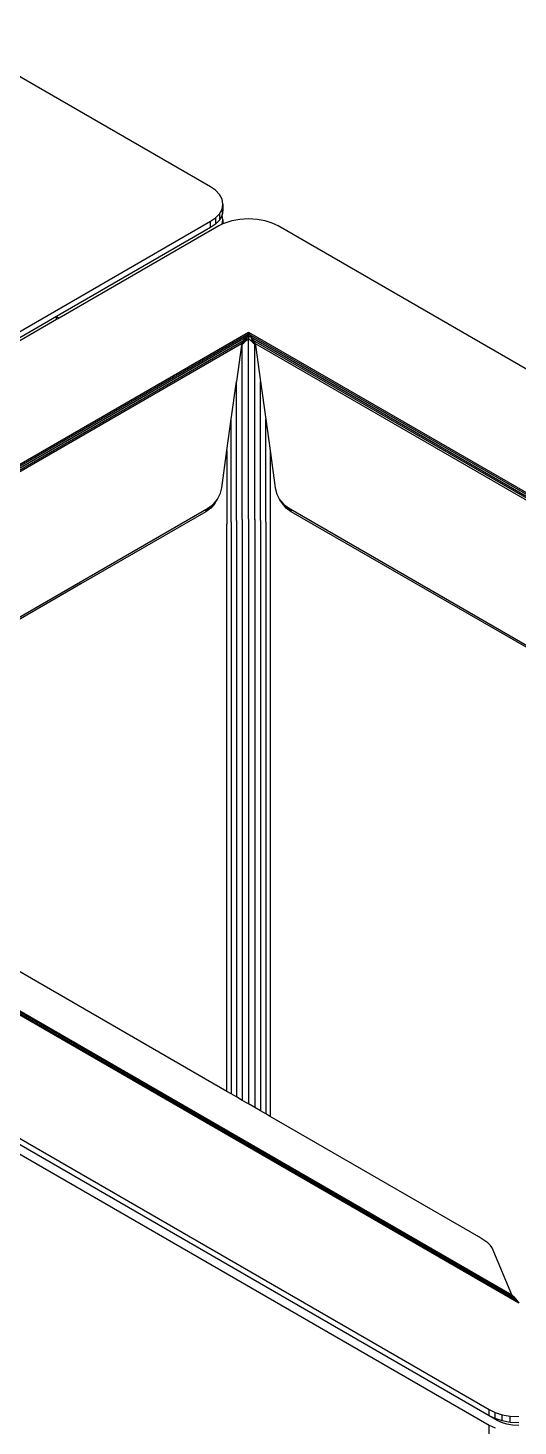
# Model space of a CAD drawing. Header units: millimetres. Extents: x 153 to 4750, y 92 to 3343.
# Drawn here: x 3817.7 to 3945.9, y 2490.6 to 2856.1 of the extents above; entities that cross this region are included whole.
import ezdxf

# ---------------------------------------------------------------- set-up
doc = ezdxf.new("R2010")
doc.units = ezdxf.units.MM

msp = doc.modelspace()

# ---------------------------------------------------------------- linework, layer by layer
for p, q in [((3865.5, 2814.59), (3569.93, 2985.24)), ((3866.79, 2813.7), (3865.5, 2814.59)), ((3867.82, 2812.62), (3866.79, 2813.7)), ((3868.49, 2811.4), (3867.82, 2812.62)), ((3868.72, 2810.1), (3868.49, 2811.4)), ((3866.79, 2806.5), (3867.82, 2807.58)), ((3867.82, 2807.58), (3868.49, 2808.8)), ((3867.82, 2807.58), (3867.82, 2805.94)), ((3868.49, 2808.8), (3868.58, 2809.28)), ((3868.49, 2808.8), (3868.49, 2807.32)), ((3868.5, 2807.24), (3868.49, 2807.32)), ((3868.72, 2808.47), (3868.5, 2807.24)), ((3868.58, 2809.28), (3868.72, 2810.1)), ((3868.58, 2809.28), (3868.72, 2808.47)), ((3868.72, 2810.1), (3868.72, 2808.47)), ((3640.64, 2675.79), (3865.5, 2805.61)), ((3865.5, 2803.98), (3825.2, 2780.71)), ((3867.62, 2804.38), (3825.9, 2780.3)), ((3865.5, 2805.61), (3866.79, 2806.5)), ((3865.5, 2803.98), (3865.5, 2805.61)), ((3866.79, 2804.87), (3865.5, 2803.98)), ((3866.79, 2806.5), (3866.79, 2804.87)), ((3867.82, 2805.94), (3866.79, 2804.87)), ((3868.51, 2804.81), (3867.62, 2804.38)), ((3868.49, 2807.17), (3867.82, 2805.94)), ((3868.5, 2807.24), (3868.49, 2807.17)), ((3868.72, 2806.02), (3868.5, 2807.24)), ((3868.51, 2804.81), (3868.72, 2806.02)), ((3868.72, 2804.91), (3868.51, 2804.81)), ((3868.72, 2806.02), (3868.72, 2804.91)), ((3869.17, 2805.13), (3868.72, 2804.91)), ((3871.03, 2805.72), (3869.17, 2805.13)), ((3873.15, 2806.11), (3871.03, 2805.72)), ((3875.4, 2806.24), (3873.15, 2806.11)), ((3877.66, 2806.11), (3875.4, 2806.24)), ((3879.77, 2805.72), (3877.66, 2806.11)), ((3881.63, 2805.13), (3879.77, 2805.72)), ((3883.18, 2804.38), (3881.63, 2805.13)), ((4178.75, 2633.74), (3883.18, 2804.38)), ((3825.2, 2780.71), (3807.52, 2770.5)), ((3825.2, 2779.89), (3808.23, 2770.09)), ((3825.2, 2780.71), (3825.9, 2780.3)), ((3825.2, 2779.89), (3825.2, 2780.71)), ((3825.9, 2780.3), (3825.2, 2779.89)), ((3690.87, 2670.07), (3875.4, 2776.61)), ((3692.01, 2670.3), (3874.97, 2775.9)), ((3693.15, 2670.48), (3874.51, 2775.19)), ((3694.28, 2670.61), (3874.05, 2774.41)), ((3874.05, 2774.41), (3873.53, 2773.25)), ((3874.05, 2774.41), (3873.58, 2773.59)), ((3874.51, 2775.19), (3874.05, 2774.41)), ((3874.05, 2774.41), (3874.15, 2773.82)), ((3874.51, 2775.19), (3874.15, 2773.82)), ((3874.15, 2773.82), (3874.78, 2774.41)), ((3874.97, 2775.9), (3874.51, 2775.19)), ((3874.51, 2775.19), (3874.78, 2774.41)), ((3874.97, 2775.9), (3874.78, 2774.41)), ((3874.78, 2774.41), (3875.4, 2774.98)), ((3875.4, 2776.61), (3874.97, 2775.9)), ((3874.97, 2775.9), (3875.4, 2774.98)), ((3875.4, 2776.61), (4130.64, 2629.25)), ((3875.4, 2774.98), (3875.4, 2776.61)), ((3875.84, 2775.92), (3875.4, 2776.61)), ((3875.4, 2774.98), (3875.84, 2775.92)), ((3875.4, 2727.76), (3875.4, 2774.98)), ((3875.4, 2774.98), (3876.03, 2774.41)), ((3876.66, 2773.82), (3875.84, 2775.92)), ((3876.29, 2775.19), (3875.84, 2775.92)), ((3875.84, 2775.92), (4129.5, 2629.47)), ((3876.03, 2774.41), (3876.66, 2773.82)), ((3876.66, 2773.82), (3876.29, 2775.19)), ((3877.27, 2773.24), (3876.29, 2775.19)), ((3876.75, 2774.41), (3876.29, 2775.19)), ((3876.29, 2775.19), (4128.36, 2629.65)), ((3877.23, 2773.59), (3876.75, 2774.41)), ((3877.27, 2773.24), (3876.75, 2774.41)), ((3876.75, 2774.41), (4127.24, 2629.79)), ((3873.58, 2773.59), (3695.38, 2670.71)), ((3873.53, 2773.25), (3872.22, 2763.75)), ((3873.53, 2773.25), (3873.58, 2773.59)), ((3873.53, 2773.25), (3873.76, 2773.45)), ((3873.76, 2773.45), (3874.15, 2773.82)), ((3873.76, 2727.66), (3873.76, 2773.45)), ((3876.66, 2773.82), (3877.04, 2773.45)), ((3877.04, 2727.53), (3877.04, 2773.45)), ((3877.04, 2773.45), (3877.27, 2773.24)), ((4126.13, 2629.88), (3877.23, 2773.59)), ((3877.23, 2773.59), (3877.27, 2773.24)), ((3877.27, 2773.24), (3878.58, 2763.75)), ((3870.87, 2753.89), (3872.22, 2763.75)), ((3872.22, 2727.38), (3872.22, 2763.75)), ((3878.58, 2727.38), (3878.58, 2763.75)), ((3878.58, 2763.75), (3879.93, 2753.89)), ((3869.74, 2745.71), (3870.87, 2753.89)), ((3870.87, 2726.95), (3870.87, 2753.89)), ((3879.93, 2726.9), (3879.93, 2753.89)), ((3879.93, 2753.89), (3881.06, 2745.71)), ((3868.39, 2735.88), (3869.74, 2745.71)), ((3869.74, 2745.71), (3869.74, 2726.41)), ((3881.06, 2745.71), (3881.06, 2726.41)), ((3881.06, 2745.71), (3882.41, 2735.88)), ((3867.3, 2732.93), (3868.07, 2734.51)), ((3868.07, 2734.51), (3868.39, 2735.88)), ((3882.41, 2735.88), (3882.8, 2734.3)), ((3882.8, 2734.3), (3883.54, 2732.87)), ((3745.66, 2661.84), (3864.91, 2730.69)), ((3864.21, 2729.68), (3864.91, 2730.69)), ((3865.51, 2730.63), (3864.21, 2729.68)), ((3864.91, 2730.69), (3866.22, 2731.64)), ((3866.56, 2731.86), (3865.51, 2730.63)), ((3865.51, 2730.63), (3866.22, 2731.64)), ((3866.22, 2731.64), (3867.3, 2732.93)), ((3866.56, 2731.86), (3866.22, 2731.64)), ((3866.56, 2731.86), (3867.3, 2732.93)), ((3883.54, 2732.87), (3884.59, 2731.64)), ((3884.25, 2731.86), (3883.54, 2732.87)), ((3885.29, 2730.63), (3884.25, 2731.86)), ((3884.59, 2731.64), (3885.89, 2730.69)), ((3885.29, 2730.63), (3884.59, 2731.64)), ((3886.6, 2729.68), (3885.29, 2730.63)), ((3885.89, 2730.69), (4075.85, 2621.01)), ((3885.89, 2730.69), (3886.6, 2729.68)), ((3864.21, 2729.68), (3831.56, 2710.83)), ((3870.87, 2726.95), (3870.87, 2577.44)), ((3872.22, 2727.38), (3872.22, 2576.66)), ((3873.76, 2727.66), (3873.76, 2575.77)), ((3875.4, 2727.76), (3875.4, 2574.82)), ((3877.04, 2727.66), (3877.04, 2573.88)), ((3878.58, 2727.38), (3878.58, 2572.99)), ((3879.93, 2726.95), (3879.93, 2572.21)), ((4076.56, 2620.01), (3886.6, 2729.68)), ((3869.74, 2578.09), (3869.74, 2726.41)), ((3881.06, 2726.41), (3881.06, 2571.56)), ((3829.44, 2709.61), (3762.32, 2670.85)), ((3831.56, 2710.83), (3829.44, 2709.61)), ((3946.11, 2522.71), (3690.87, 2670.07)), ((3945.67, 2523.34), (3692.01, 2669.79)), ((3945.22, 2523.92), (3693.15, 2669.45)), ((3944.76, 2524.44), (3694.28, 2669.05)), ((3695.38, 2668.6), (3944.29, 2524.9)), ((3642.76, 2665.58), (3938.33, 2494.93)), ((3938.33, 2493.3), (3642.76, 2663.95)), ((3642.76, 2661.5), (3938.33, 2490.85)), ((3869.74, 2578.09), (3779.94, 2629.94)), ((3870.87, 2577.44), (3869.74, 2578.09)), ((3872.22, 2576.66), (3870.87, 2577.44)), ((3873.76, 2575.77), (3872.22, 2576.66)), ((3875.4, 2574.82), (3873.76, 2575.77)), ((3877.04, 2573.88), (3875.4, 2574.82)), ((3878.58, 2572.99), (3877.04, 2573.88)), ((3879.93, 2572.21), (3878.58, 2572.99)), ((3881.06, 2571.56), (3879.93, 2572.21)), ((3935.63, 2540.05), (3881.06, 2571.56)), ((3936.93, 2539.25), (3935.63, 2540.05)), ((3937.98, 2538.48), (3936.93, 2539.25)), ((3938.71, 2537.78), (3937.98, 2538.48)), ((3939.1, 2537.19), (3938.71, 2537.78)), ((3944.29, 2524.9), (3939.1, 2537.19)), ((3944.29, 2524.9), (3944.76, 2524.44)), ((3944.76, 2524.44), (3945.22, 2523.92)), ((3945.22, 2523.92), (3945.67, 2523.34)), ((3945.67, 2523.34), (3946.11, 2522.71)), ((3938.33, 2494.93), (3939.88, 2494.19)), ((3938.33, 2493.3), (3938.33, 2494.93)), ((3940.46, 2492.07), (3938.33, 2493.3)), ((3939.88, 2492.56), (3938.33, 2493.3)), ((3939.88, 2494.19), (3941.74, 2493.59)), ((3939.88, 2492.56), (3939.88, 2494.19)), ((3941.74, 2493.59), (3943.86, 2493.21)), ((3941.74, 2491.96), (3941.74, 2493.59)), ((3943.86, 2493.21), (3946.11, 2493.07)), ((3943.86, 2491.57), (3943.86, 2493.21)), ((3938.33, 2413.28), (3938.33, 2490.85)), ((3938.33, 2490.85), (3939.88, 2490.11)), ((3941.74, 2491.96), (3939.88, 2492.56)), ((3941.58, 2491.53), (3940.46, 2492.07)), ((3942.93, 2491.1), (3941.58, 2491.53)), ((3943.86, 2491.57), (3941.74, 2491.96)), ((3944.47, 2490.82), (3942.93, 2491.1)), ((3946.11, 2491.44), (3943.86, 2491.57)), ((3946.11, 2490.72), (3944.47, 2490.82))]:
    msp.add_line(p, q)

doc.saveas('drawing.dxf')
